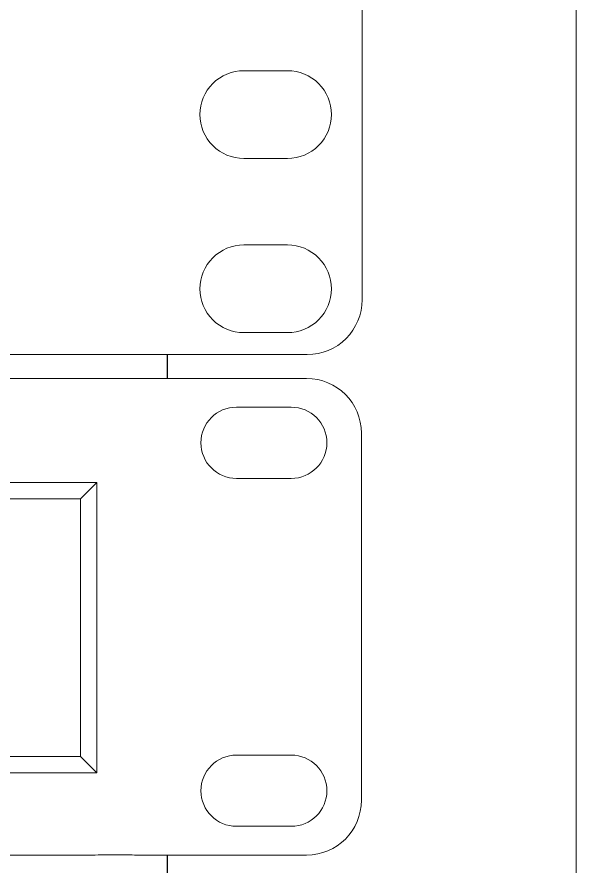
# Model space of a CAD drawing. Header units: metres. Extents: x -42301 to 31628, y -23013 to 30697.
# Drawn here: x -6271 to -5514, y 7013 to 8163 of the extents above; entities that cross this region are included whole.
import ezdxf

# ---------------------------------------------------------------- set-up
doc = ezdxf.new("R2010")
doc.units = ezdxf.units.M
doc.header["$LTSCALE"] = 0.01
doc.header["$MEASUREMENT"] = 0
doc.layers.get('0').update_dxf_attribs({"lineweight": 15})
for name, color, linetype, lineweight in [('1U - Gestion Cable', 250, 'Continuous', 5), ('Canales', 250, 'Continuous', 25), ('Rack 1 - 2', 250, 'Continuous', 5)]:
    doc.layers.add(name, color=color, linetype=linetype, lineweight=lineweight)

# ---------------------------------------------------------------- blocks, each defined once
blk = doc.blocks.new('1U - Patch Panel 24P RJ45')
at = {"color": 250, "linetype": 'Continuous', "lineweight": 5}
for p, q in [((23468.04, 734.668), (23057.508, 734.668)), ((23481.755, 734.668), (23468.04, 734.668)), ((23480.458, 732.235), (23475.824, 732.235)), ((23486.389, 698.989), (23486.389, 730.034)), ((23486.389, 730.034), (23486.389, 698.989)), ((23475.824, 726.211), (23480.458, 726.211)), ((23464.009, 725.864), (23363.832, 725.864)), ((23464.009, 725.864), (23462.619, 724.474)), ((23464.009, 701.306), (23464.009, 725.864)), ((23462.619, 724.474), (23365.222, 724.474)), ((23462.619, 702.696), (23462.619, 724.474)), ((23365.222, 702.696), (23462.619, 702.696)), ((23464.009, 701.306), (23462.619, 702.696)), ((23480.458, 702.812), (23475.824, 702.812)), ((23363.832, 701.306), (23464.009, 701.306)), ((23475.824, 696.788), (23480.458, 696.788)), ((23463.87, 694.356), (23061.678, 694.356)), ((23468.04, 694.356), (23481.755, 694.356))]:
    blk.add_line(p, q, dxfattribs=at)
for centre, radius, start, end in [((23481.755, 730.034), 4.634, 0, 90), ((23475.824, 729.223), 3.012, 90, 270), ((23480.458, 729.223), 3.012, 270, 90), ((23475.824, 699.8), 3.012, 90, 270), ((23480.458, 699.8), 3.012, 270, 90), ((23481.755, 698.989), 4.634, 270, 0)]:
    blk.add_arc(centre, radius, start, end, dxfattribs=at)
at = {"color": 250, "linetype": 'Continuous', "lineweight": 5, "start_tangent": (0.999429, 0.033791), "end_tangent": (1, -0.000961)}
blk.add_spline([(23463.87, 694.36), (23464.877, 694.379), (23466.365, 694.37), (23468.04, 694.356)], degree=3, dxfattribs=at)
blk = doc.blocks.new('1U - Peine Cable Rack')
at = {"layer": '1U - Gestion Cable'}
for points in [[(-5.8, 37.7), (466.8, 37.7, -0.414214), (471.8, 32.7), (471.8, -1, -0.414214), (466.8, -6), (-5.8, -6, -0.414214), (-10.8, -1), (-10.8, 32.7, -0.414214)], [(465, 11.9), (461, 11.9, -0.414214), (457, 15.9), (457, 15.9, -0.414214), (461, 19.9), (465, 19.9, -0.414214), (469, 15.9), (469, 15.9, -0.414214)], [(465, -4), (461, -4, -0.414214), (457, 0), (457, 0, -0.414214), (461, 4), (465, 4, -0.414214), (469, 0), (469, 0, -0.414214)]]:
    blk.add_lwpolyline(points, format="xyb", close=True, dxfattribs=at)

msp = doc.modelspace()

# ---------------------------------------------------------------- linework, layer by layer
at = {"layer": 'Canales'}
for p, q in [((-6067.8, 7706.6), (-6067.8, 7674.1)), ((-6067.8, 7028.7), (-6067.8, 6996.4))]:
    msp.add_line(p, q, dxfattribs=at)
at = {"layer": 'Rack 1 - 2'}
msp.add_line((-5514.3, 5864.1), (-5514.3, 13613.4), dxfattribs=at)

# ---------------------------------------------------------------- block references
for name, p, xscale, yscale, zscale in [('1U - Peine Cable Rack', (-12805.5, 7795.4), 14.83992286734612, 14.83992286734612, 14.83992286734612), ('1U - Patch Panel 24P RJ45', (-381860, -4089.1), 16.01161737155474, 16.01161737155474, 16.01161737155474)]:
    msp.add_blockref(name, p, dxfattribs=dict(xscale=xscale, yscale=yscale, zscale=zscale))

doc.saveas('drawing.dxf')
